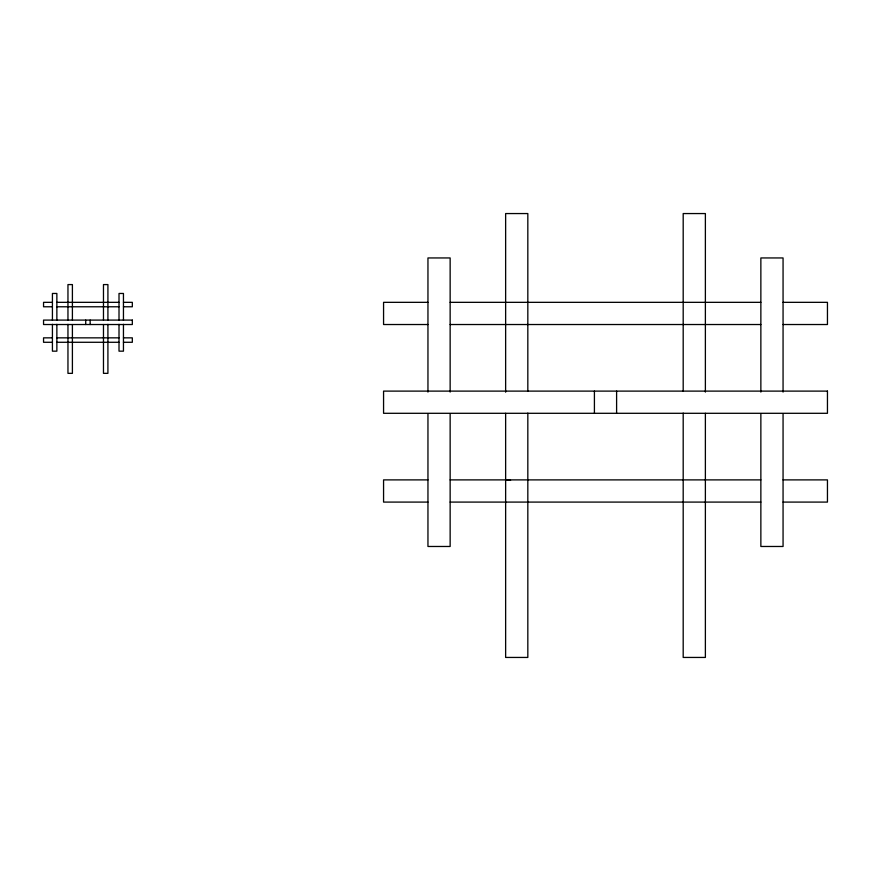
<?xml version="1.0" encoding="UTF-8"?>
<svg xmlns="http://www.w3.org/2000/svg" width="871" height="871" viewBox="0 0 871 871"><rect width="100%" height="100%" fill="white"/><g stroke="black" fill="none" stroke-linecap="round" stroke-linejoin="round"><path stroke-width="1.31" d="M52.423 302.335L43.55 302.335L43.55 306.777L52.423 306.777M56.865 302.335L119.011 302.335M123.453 302.335L132.327 302.335L132.327 306.777L123.453 306.777M427.955 302.335L383.567 302.335L383.567 324.524L427.955 324.524M450.144 302.335L760.862 302.335M783.062 302.335L827.45 302.335L827.45 324.524L783.062 324.524M56.865 306.777L119.011 306.777M450.144 324.524L760.862 324.524M52.423 337.85L43.55 337.85L43.55 342.281L52.423 342.281M56.865 337.85L119.011 337.85M123.453 337.85L132.327 337.85L132.327 342.281L123.453 342.281M56.865 342.281L119.011 342.281M427.955 479.888L383.567 479.888L383.567 502.088L427.955 502.088M450.144 479.888L760.862 479.888M783.062 479.888L827.45 479.888L827.45 502.088L783.062 502.088M450.144 502.088L760.862 502.088M505.637 479.888L510.569 480.378M783.062 392.081L783.062 257.947L760.862 257.947L760.862 392.081M783.062 413.692L783.062 546.476L760.862 546.476L760.862 413.692M705.379 392.081L705.379 213.558L683.191 213.558L683.191 391.384M705.379 413.3L705.379 657.442L683.191 657.442L683.191 413.104M616.603 391.112L616.603 413.3M594.414 391.112L594.414 413.3M527.826 391.384L527.826 213.558L505.637 213.558L505.637 392.179M527.826 413.104L527.826 657.442L505.637 657.442L505.637 413.3M450.144 392.081L450.144 257.947L427.955 257.947L427.955 392.081M450.144 413.692L450.144 546.476L427.955 546.476L427.955 413.692M123.453 320.299L123.453 293.462L119.011 293.462L119.011 320.299M123.453 324.328L123.453 351.165L119.011 351.165L119.011 324.328M107.917 320.278L107.917 284.577L103.475 284.577L103.475 320.093M107.917 324.339L107.917 373.354L103.475 373.354L103.475 324.524M90.159 320.093L90.159 324.524M85.717 320.093L85.717 324.524M72.402 320.093L72.402 284.577L67.96 284.577L67.96 320.278M72.402 324.524L72.402 373.354L67.96 373.354L67.96 324.339M56.865 320.299L56.865 293.462L52.423 293.462L52.423 320.299M56.865 324.328L56.865 351.165L52.423 351.165L52.423 324.328M132.327 320.093L43.55 320.093L43.55 324.524L132.327 324.524L132.327 320.093M827.45 391.112L383.567 391.112L383.567 413.3L827.45 413.3L827.45 391.112"/></g></svg>
